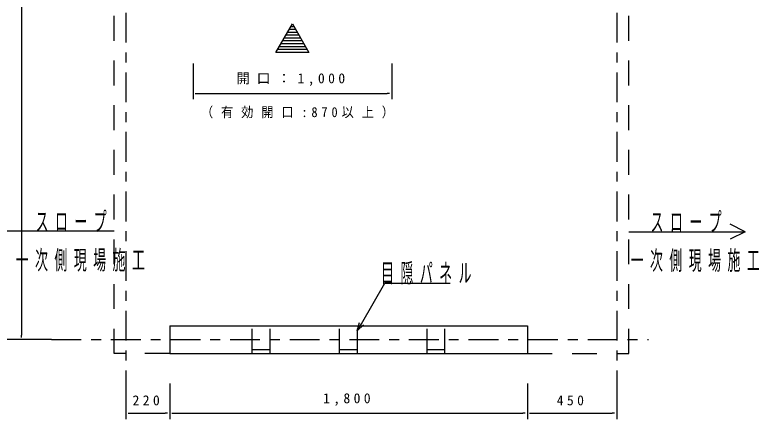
# Model space of a CAD drawing. Units: millimetres on the paper, enlarged 30 times, with parts at other scales. Extents: x -11550 to 0, y -44550 to 8010.
# Drawn here: x -9695 to -7448, y 2187 to 3408 of the extents above; entities that cross this region are included whole.
import ezdxf

# ---------------------------------------------------------------- set-up
doc = ezdxf.new("R2010")
doc.units = ezdxf.units.MM
doc.header["$LTSCALE"] = 30
doc.linetypes.add('USER1', pattern=[4.5, 2.5, -2])
doc.linetypes.add('USER2', pattern=[6, 3, -1, 1, -1])
doc.layers.add('layer1', color=4, linetype='Continuous', lineweight=25)
doc.styles.add('ＭＳ ゴシック', font='')
doc.styles.get('ＭＳ ゴシック').set_extended_font_data('MS Gothic')

msp = doc.modelspace()

# ---------------------------------------------------------------- linework, layer by layer
at = {"layer": 'layer1', "linetype": 'USER2'}
for p, q in [((-9359.62, 5034.38), (-9359.62, 2295.05)), ((-7877.62, 5034.38), (-7877.62, 2295.05)), ((-9585.07, 2427.05), (-7781.62, 2427.05))]:
    msp.add_line(p, q, dxfattribs=at)
at = {"layer": 'layer1'}
for p, q in [((-9675.07, 3463.55), (-9675.07, 2440.55)), ((-8907, 3294.64), (-8857.12, 3381.05)), ((-8852.13, 3372.41), (-8862.11, 3372.41)), ((-8857.12, 3381.05), (-8807.24, 3294.64)), ((-8842.15, 3355.13), (-8872.08, 3355.13)), ((-8847.14, 3363.77), (-8867.1, 3363.77)), ((-8827.19, 3329.2), (-8887.05, 3329.2)), ((-8832.18, 3337.84), (-8882.06, 3337.84)), ((-8837.17, 3346.48), (-8877.07, 3346.48)), ((-8817.21, 3311.92), (-8897.03, 3311.92)), ((-8822.2, 3320.56), (-8892.04, 3320.56)), ((-8807.24, 3294.64), (-8907, 3294.64)), ((-8812.22, 3303.28), (-8902.01, 3303.28)), ((-9157.12, 3261.05), (-9157.12, 3153.05)), ((-8557.12, 3261.05), (-8557.12, 3153.05)), ((-9150.37, 3171.05), (-9143.62, 3171.05)), ((-9143.62, 3171.05), (-8570.62, 3171.05)), ((-8563.87, 3171.05), (-8570.62, 3171.05)), ((-7490.02, 2753.24), (-7535.02, 2775.74)), ((-9395.62, 2754.44), (-9747.22, 2754.44)), ((-7841.62, 2753.24), (-7490.02, 2753.24)), ((-7490.02, 2753.24), (-7535.02, 2730.74)), ((-8648.54, 2475.33), (-8577.76, 2597.92)), ((-8577.76, 2597.92), (-8575.96, 2597.92)), ((-8575.96, 2597.92), (-8381, 2597.92)), ((-8661.14, 2453.51), (-8654.38, 2478.71)), ((-8661.14, 2453.51), (-8648.54, 2475.33)), ((-8642.69, 2471.96), (-8661.14, 2453.51)), ((-9675.07, 2433.8), (-9675.07, 2440.55)), ((-9675.07, 2427.05), (-9783.07, 2427.05)), ((-9585.07, 2427.05), (-9693.07, 2427.05)), ((-9359.62, 2295.05), (-9359.62, 2187.05)), ((-9227.62, 2295.05), (-9227.62, 2187.05)), ((-8147.62, 2295.05), (-8147.62, 2187.05)), ((-8147.62, 2295.05), (-8147.62, 2187.05)), ((-7877.62, 2295.05), (-7877.62, 2187.05)), ((-9227.62, 2281.88), (-9227.62, 2187.05)), ((-9352.87, 2205.05), (-9346.12, 2205.05)), ((-9346.12, 2205.05), (-9241.12, 2205.05)), ((-9234.37, 2205.05), (-9241.12, 2205.05)), ((-9220.87, 2205.05), (-9214.12, 2205.05)), ((-9214.12, 2205.05), (-8161.12, 2205.05)), ((-8154.37, 2205.05), (-8161.12, 2205.05)), ((-8140.87, 2205.05), (-8134.12, 2205.05)), ((-8134.12, 2205.05), (-7891.12, 2205.05)), ((-7884.37, 2205.05), (-7891.12, 2205.05))]:
    msp.add_line(p, q, dxfattribs=at)
at = {"layer": 'layer1', "linetype": 'USER1'}
for p, q in [((-9395.62, 2385.05), (-9395.62, 3441.05)), ((-7841.62, 2385.05), (-7841.62, 3441.05)), ((-9227.62, 2385.05), (-9395.62, 2385.05)), ((-8147.62, 2385.05), (-7841.62, 2385.05))]:
    msp.add_line(p, q, dxfattribs=at)
at = {"layer": 'layer1', "color": 20}
for p, q in [((-9227.62, 2469.05), (-9227.62, 2385.05)), ((-9227.62, 2469.05), (-8147.62, 2469.05)), ((-8147.62, 2469.05), (-8147.62, 2385.05)), ((-9227.62, 2385.05), (-8147.62, 2385.05))]:
    msp.add_line(p, q, dxfattribs=at)
at = {"layer": 'layer1', "color": 2, "linetype": 'USER1'}
for p, q in [((-8978.62, 2385.05), (-8978.62, 2469.05)), ((-8924.62, 2385.05), (-8924.62, 2469.05)), ((-8714.62, 2385.05), (-8714.62, 2469.05)), ((-8660.62, 2385.05), (-8660.62, 2469.05)), ((-8450.62, 2385.05), (-8450.62, 2469.05)), ((-8396.62, 2385.05), (-8396.62, 2469.05)), ((-8978.62, 2397.05), (-8924.62, 2397.05)), ((-8714.62, 2397.05), (-8660.62, 2397.05)), ((-8450.62, 2397.05), (-8396.62, 2397.05))]:
    msp.add_line(p, q, dxfattribs=at)

# ---------------------------------------------------------------- texts
at = {"layer": 'layer1', "color": 3, "char_height": 30.15, "style": 'ＭＳ ゴシック'}
for s, insert, attachment_point in [('\\T1.5;開口：1,000', (-8857.12, 3212.64), 5), ('\\T1.64;\\W0.9;（有効開口:870以上）', (-9133.36, 3095.34), 7), ('\\T1.5;220', (-9293.62, 2243.61), 5), ('\\T1.5;1,800', (-8687.62, 2246.22), 5), ('\\T1.5;450', (-8012.62, 2243.61), 5)]:
    msp.add_mtext(s, dxfattribs=dict(at, insert=insert, attachment_point=attachment_point))
at = {"layer": 'layer1', "color": 2, "char_height": 57.18, "attachment_point": 7, "style": 'ＭＳ ゴシック'}
for s, insert in [('\\T1.5;\\W0.5;スロープ', (-9632.52, 2752.57)), ('\\T1.5;\\W0.5;スロープ', (-7775.52, 2751.37)), ('\\T1.5;\\W0.5;一次側現場施工', (-9692.75, 2632.57)), ('\\T1.5;\\W0.5;一次側現場施工', (-7835.75, 2631.37)), ('\\T1.5;\\W0.5;目隠パネル', (-8589.21, 2593.43))]:
    msp.add_mtext(s, dxfattribs=dict(at, insert=insert))

doc.saveas('drawing.dxf')
